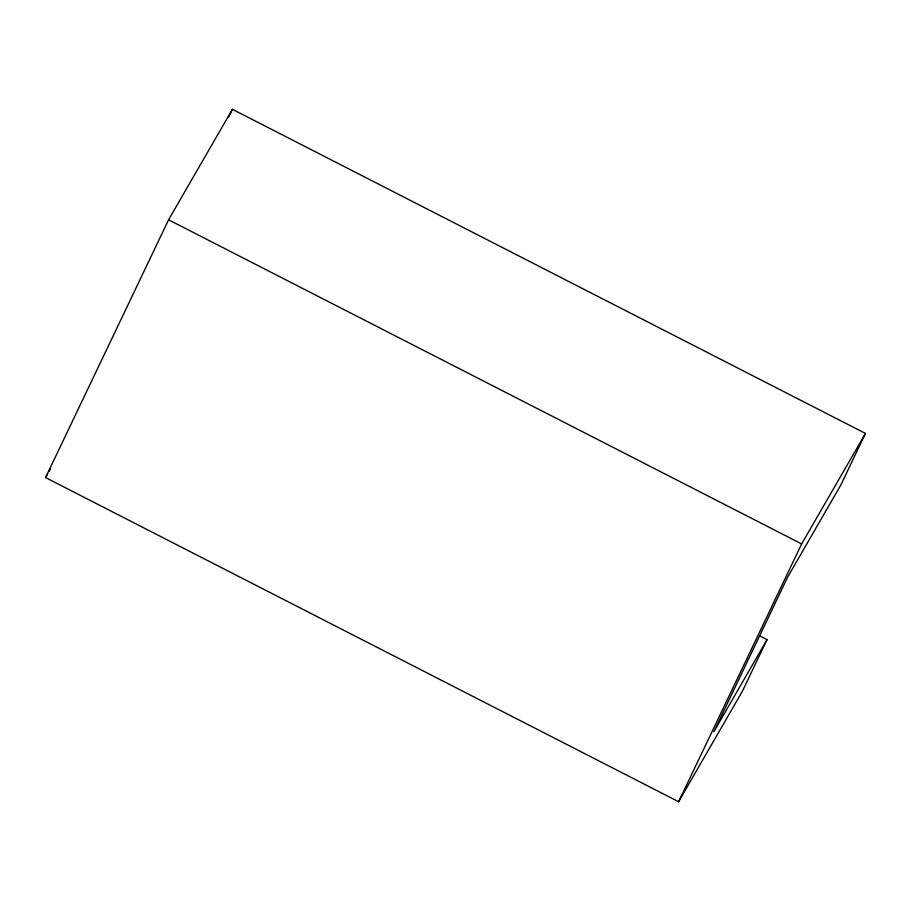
<?xml version="1.0" encoding="UTF-8"?>
<svg xmlns="http://www.w3.org/2000/svg" width="911" height="911" viewBox="0 0 911 911"><rect width="100%" height="100%" fill="white"/><g stroke="black" fill="none" stroke-linecap="round" stroke-linejoin="round"><path stroke-width="1.37" d="M767.028 639.647L742.419 691.198L678.615 801.714L45.55 477.58L168.581 219.802L232.385 109.286L865.45 433.42L840.842 484.982L787.673 577.062L713.86 731.738L767.028 639.647L759.432 635.753M228.707 116.984L232.385 109.286M678.615 801.714L801.646 543.924L865.45 433.42M45.55 477.58L47.679 473.891M49.092 471.442L50.515 468.983M168.581 219.802L801.646 543.924"/></g></svg>
